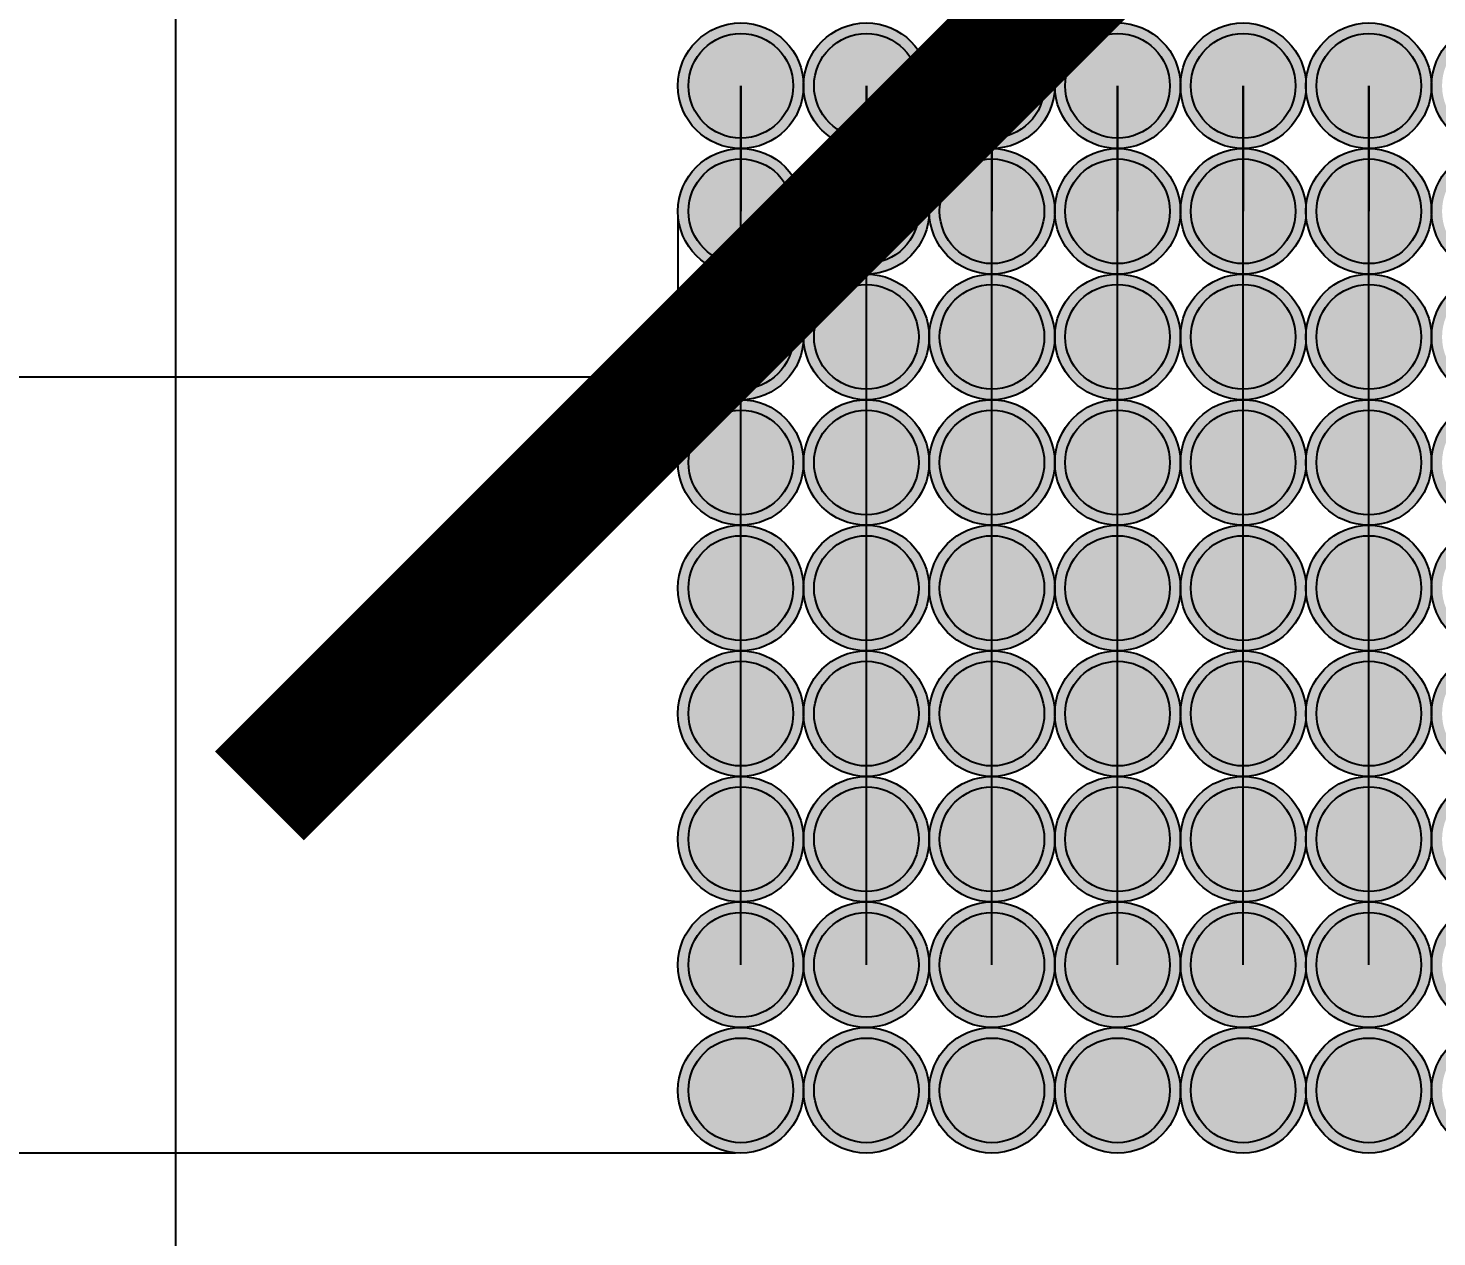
# Model space of a CAD drawing. Header units: inches. Extents: x -713 to 287, y -537 to 251.
# Drawn here: x -377.65 to -360.82, y -391.33 to -376.9 of the extents above; entities that cross this region are included whole.
import ezdxf

# ---------------------------------------------------------------- set-up
doc = ezdxf.new("R2010")
doc.units = ezdxf.units.IN
doc.header["$MEASUREMENT"] = 0
doc.styles.get("Standard").update_dxf_attribs({"font": 'arial.ttf'})
doc.dimstyles.get("Standard").update_dxf_attribs({"dimtxt": 25, "dimasz": 10, "dimexe": 0.18, "dimexo": 0.0625, "dimgap": 0.09, "dimtad": 0, "dimdec": 0, "dimzin": 0, "dimdsep": 46, "dimtxsty": 'Standard', "dimblk": 'ARCHTICK', "dimcen": 10, "dimadec": 0, "dimazin": 0, "dimtfac": 1, "dimtdec": 0, "dimtofl": 0, "dimtmove": 0, "dimatfit": 3, "dimldrblk": 'ARCHTICK', "dimfxl": 1, "dimtolj": 1, "dimtzin": 0, "dimarcsym": 0})

# ---------------------------------------------------------------- blocks, each defined once
blk = doc.blocks.new('_ArchTick')
at = {"color": 0, "linetype": 'ByBlock', "const_width": 0.15}
blk.add_lwpolyline([(-0.5, -0.5), (0.5, 0.5)], dxfattribs=at)
blk = doc.blocks.new('*D29')
at = {"color": 0, "linetype": 'Continuous', "lineweight": -2}
for p, q in [((-369.198, -390.333), (-391.818, -390.333)), ((-391.638, -390.333), (-391.638, -392.333)), ((-369.198, -392.333), (-391.818, -392.333)), ((-391.638, -392.333), (-391.638, -402.333))]:
    blk.add_line(p, q, dxfattribs=at)
at = {"layer": 'Defpoints', "color": 0, "linetype": 'Continuous'}
for p in [(-369.135, -390.333), (-391.638, -392.333), (-369.135, -392.333)]:
    blk.add_point(p, dxfattribs=at)
at = {"color": 0, "linetype": 'Continuous', "lineweight": -2, "xscale": 10, "yscale": 10, "zscale": 10}
for p, rotation in [((-391.638, -390.333), 90), ((-391.638, -392.333), 270)]:
    blk.add_blockref('_ArchTick', p, dxfattribs=dict(at, rotation=rotation))
at = {"color": 0, "linetype": 'Continuous', "insert": (-391.638, -410.702), "char_height": 25, "attachment_point": 5, "rotation": 90}
blk.add_mtext('\\A1;2', dxfattribs=at)
blk = doc.blocks.new('*D32')
at = {"color": 0, "linetype": 'Continuous', "lineweight": -2}
for p, q in [((-541.885, -366.645), (-541.885, -381.246)), ((-369.885, -379.145), (-369.885, -381.246)), ((-541.885, -381.066), (-482.288, -381.066)), ((-369.885, -381.066), (-429.482, -381.066))]:
    blk.add_line(p, q, dxfattribs=at)
at = {"layer": 'Defpoints', "color": 0, "linetype": 'Continuous'}
for p in [(-541.885, -366.583), (-369.885, -379.083), (-541.885, -381.066)]:
    blk.add_point(p, dxfattribs=at)
at = {"color": 0, "linetype": 'Continuous', "lineweight": -2, "xscale": 10, "yscale": 10, "zscale": 10, "rotation": 180}
blk.add_blockref('_ArchTick', (-541.885, -381.066), dxfattribs=at)
at = {"color": 0, "linetype": 'Continuous', "lineweight": -2, "xscale": 10, "yscale": 10, "zscale": 10}
blk.add_blockref('_ArchTick', (-369.885, -381.066), dxfattribs=at)
at = {"color": 0, "linetype": 'Continuous', "insert": (-455.885, -381.066), "char_height": 25, "attachment_point": 5}
blk.add_mtext('\\A1;172', dxfattribs=at)

msp = doc.modelspace()

# ---------------------------------------------------------------- hatches: boundary and pattern name
at = {"linetype": 'Continuous'}
h = msp.add_hatch(color=256, dxfattribs=at)
h.set_gradient(color1=(6, 123, 249), one_color=1, tint=1)
h.paths.add_polyline_path([(-369.885, -377.583, 1), (-368.385, -377.583, 1)])
h.paths.add_polyline_path([(-368.51, -377.583, -1), (-369.76, -377.583, -1)], flags=16)
h = msp.add_hatch(color=256, dxfattribs=at)
h.set_gradient(color1=(247, 100, 8), one_color=1, tint=1)
h.paths.add_polyline_path([(-368.51, -377.583, 1), (-369.76, -377.583, 1)])
h = msp.add_hatch(color=256, dxfattribs=at)
h.set_gradient(color1=(6, 123, 249), one_color=1, tint=1)
h.paths.add_polyline_path([(-368.385, -377.583, 1), (-366.885, -377.583, 1)])
h.paths.add_polyline_path([(-367.01, -377.583, -1), (-368.26, -377.583, -1)], flags=16)
h = msp.add_hatch(color=256, dxfattribs=at)
h.set_gradient(color1=(247, 100, 8), one_color=1, tint=1)
h.paths.add_polyline_path([(-367.01, -377.583, 1), (-368.26, -377.583, 1)])
h = msp.add_hatch(color=256, dxfattribs=at)
h.set_gradient(color1=(6, 123, 249), one_color=1, tint=1)
h.paths.add_polyline_path([(-366.885, -377.583, 1), (-365.385, -377.583, 1)])
h.paths.add_polyline_path([(-365.51, -377.583, -1), (-366.76, -377.583, -1)], flags=16)
h = msp.add_hatch(color=256, dxfattribs=at)
h.set_gradient(color1=(247, 100, 8), one_color=1, tint=1)
h.paths.add_polyline_path([(-365.51, -377.583, 1), (-366.76, -377.583, 1)])
h = msp.add_hatch(color=256, dxfattribs=at)
h.set_gradient(color1=(6, 123, 249), one_color=1, tint=1)
h.paths.add_polyline_path([(-365.385, -377.583, 1), (-363.885, -377.583, 1)])
h.paths.add_polyline_path([(-364.01, -377.583, -1), (-365.26, -377.583, -1)], flags=16)
h = msp.add_hatch(color=256, dxfattribs=at)
h.set_gradient(color1=(247, 100, 8), one_color=1, tint=1)
h.paths.add_polyline_path([(-364.01, -377.583, 1), (-365.26, -377.583, 1)])
h = msp.add_hatch(color=256, dxfattribs=at)
h.set_gradient(color1=(6, 123, 249), one_color=1, tint=1)
h.paths.add_polyline_path([(-363.885, -377.583, 1), (-362.385, -377.583, 1)])
h.paths.add_polyline_path([(-362.51, -377.583, -1), (-363.76, -377.583, -1)], flags=16)
h = msp.add_hatch(color=256, dxfattribs=at)
h.set_gradient(color1=(247, 100, 8), one_color=1, tint=1)
h.paths.add_polyline_path([(-362.51, -377.583, 1), (-363.76, -377.583, 1)])
h = msp.add_hatch(color=256, dxfattribs=at)
h.set_gradient(color1=(6, 123, 249), one_color=1, tint=1)
h.paths.add_polyline_path([(-362.385, -377.583, 1), (-360.885, -377.583, 1)])
h.paths.add_polyline_path([(-361.01, -377.583, -1), (-362.26, -377.583, -1)], flags=16)
h = msp.add_hatch(color=256, dxfattribs=at)
h.set_gradient(color1=(247, 100, 8), one_color=1, tint=1)
h.paths.add_polyline_path([(-361.01, -377.583, 1), (-362.26, -377.583, 1)])
h = msp.add_hatch(color=256, dxfattribs=at)
h.set_gradient(color1=(6, 123, 249), one_color=1, tint=1)
h.paths.add_polyline_path([(-360.885, -377.583, 1), (-359.385, -377.583, 1)])
h.paths.add_polyline_path([(-359.51, -377.583, -1), (-360.76, -377.583, -1)], flags=16)
h = msp.add_hatch(color=256, dxfattribs=at)
h.set_gradient(color1=(6, 123, 249), one_color=1, tint=1)
h.paths.add_polyline_path([(-369.885, -379.083, 1), (-368.385, -379.083, 1)])
h.paths.add_polyline_path([(-368.51, -379.083, -1), (-369.76, -379.083, -1)], flags=16)
h = msp.add_hatch(color=256, dxfattribs=at)
h.set_gradient(color1=(6, 123, 249), one_color=1, tint=1)
h.paths.add_polyline_path([(-368.385, -379.083, 1), (-366.885, -379.083, 1)])
h.paths.add_polyline_path([(-367.01, -379.083, -1), (-368.26, -379.083, -1)], flags=16)
h = msp.add_hatch(color=256, dxfattribs=at)
h.set_gradient(color1=(6, 123, 249), one_color=1, tint=1)
h.paths.add_polyline_path([(-366.885, -379.083, 1), (-365.385, -379.083, 1)])
h.paths.add_polyline_path([(-365.51, -379.083, -1), (-366.76, -379.083, -1)], flags=16)
h = msp.add_hatch(color=256, dxfattribs=at)
h.set_gradient(color1=(6, 123, 249), one_color=1, tint=1)
h.paths.add_polyline_path([(-365.385, -379.083, 1), (-363.885, -379.083, 1)])
h.paths.add_polyline_path([(-364.01, -379.083, -1), (-365.26, -379.083, -1)], flags=16)
h = msp.add_hatch(color=256, dxfattribs=at)
h.set_gradient(color1=(6, 123, 249), one_color=1, tint=1)
h.paths.add_polyline_path([(-363.885, -379.083, 1), (-362.385, -379.083, 1)])
h.paths.add_polyline_path([(-362.51, -379.083, -1), (-363.76, -379.083, -1)], flags=16)
h = msp.add_hatch(color=256, dxfattribs=at)
h.set_gradient(color1=(6, 123, 249), one_color=1, tint=1)
h.paths.add_polyline_path([(-362.385, -379.083, 1), (-360.885, -379.083, 1)])
h.paths.add_polyline_path([(-361.01, -379.083, -1), (-362.26, -379.083, -1)], flags=16)
h = msp.add_hatch(color=256, dxfattribs=at)
h.set_gradient(color1=(6, 123, 249), one_color=1, tint=1)
h.paths.add_polyline_path([(-360.885, -379.083, 1), (-359.385, -379.083, 1)])
h.paths.add_polyline_path([(-359.51, -379.083, -1), (-360.76, -379.083, -1)], flags=16)
h = msp.add_hatch(color=256, dxfattribs=at)
h.set_gradient(color1=(247, 100, 8), one_color=1, tint=1)
h.paths.add_polyline_path([(-368.51, -379.083, 1), (-369.76, -379.083, 1)])
h = msp.add_hatch(color=256, dxfattribs=at)
h.set_gradient(color1=(247, 100, 8), one_color=1, tint=1)
h.paths.add_polyline_path([(-367.01, -379.083, 1), (-368.26, -379.083, 1)])
h = msp.add_hatch(color=256, dxfattribs=at)
h.set_gradient(color1=(247, 100, 8), one_color=1, tint=1)
h.paths.add_polyline_path([(-365.51, -379.083, 1), (-366.76, -379.083, 1)])
h = msp.add_hatch(color=256, dxfattribs=at)
h.set_gradient(color1=(247, 100, 8), one_color=1, tint=1)
h.paths.add_polyline_path([(-364.01, -379.083, 1), (-365.26, -379.083, 1)])
h = msp.add_hatch(color=256, dxfattribs=at)
h.set_gradient(color1=(247, 100, 8), one_color=1, tint=1)
h.paths.add_polyline_path([(-362.51, -379.083, 1), (-363.76, -379.083, 1)])
h = msp.add_hatch(color=256, dxfattribs=at)
h.set_gradient(color1=(247, 100, 8), one_color=1, tint=1)
h.paths.add_polyline_path([(-361.01, -379.083, 1), (-362.26, -379.083, 1)])
h = msp.add_hatch(color=256, dxfattribs=at)
h.set_gradient(color1=(6, 123, 249), one_color=1, tint=1)
h.paths.add_polyline_path([(-369.885, -380.583, 1), (-368.385, -380.583, 1)])
h.paths.add_polyline_path([(-368.51, -380.583, -1), (-369.76, -380.583, -1)], flags=16)
h = msp.add_hatch(color=256, dxfattribs=at)
h.set_gradient(color1=(6, 123, 249), one_color=1, tint=1)
h.paths.add_polyline_path([(-368.385, -380.583, 1), (-366.885, -380.583, 1)])
h.paths.add_polyline_path([(-367.01, -380.583, -1), (-368.26, -380.583, -1)], flags=16)
h = msp.add_hatch(color=256, dxfattribs=at)
h.set_gradient(color1=(6, 123, 249), one_color=1, tint=1)
h.paths.add_polyline_path([(-366.885, -380.583, 1), (-365.385, -380.583, 1)])
h.paths.add_polyline_path([(-365.51, -380.583, -1), (-366.76, -380.583, -1)], flags=16)
h = msp.add_hatch(color=256, dxfattribs=at)
h.set_gradient(color1=(6, 123, 249), one_color=1, tint=1)
h.paths.add_polyline_path([(-365.385, -380.583, 1), (-363.885, -380.583, 1)])
h.paths.add_polyline_path([(-364.01, -380.583, -1), (-365.26, -380.583, -1)], flags=16)
h = msp.add_hatch(color=256, dxfattribs=at)
h.set_gradient(color1=(6, 123, 249), one_color=1, tint=1)
h.paths.add_polyline_path([(-363.885, -380.583, 1), (-362.385, -380.583, 1)])
h.paths.add_polyline_path([(-362.51, -380.583, -1), (-363.76, -380.583, -1)], flags=16)
h = msp.add_hatch(color=256, dxfattribs=at)
h.set_gradient(color1=(6, 123, 249), one_color=1, tint=1)
h.paths.add_polyline_path([(-362.385, -380.583, 1), (-360.885, -380.583, 1)])
h.paths.add_polyline_path([(-361.01, -380.583, -1), (-362.26, -380.583, -1)], flags=16)
h = msp.add_hatch(color=256, dxfattribs=at)
h.set_gradient(color1=(6, 123, 249), one_color=1, tint=1)
h.paths.add_polyline_path([(-360.885, -380.583, 1), (-359.385, -380.583, 1)])
h.paths.add_polyline_path([(-359.51, -380.583, -1), (-360.76, -380.583, -1)], flags=16)
h = msp.add_hatch(color=256, dxfattribs=at)
h.set_gradient(color1=(247, 100, 8), one_color=1, tint=1)
h.paths.add_polyline_path([(-368.51, -380.583, 1), (-369.76, -380.583, 1)])
h = msp.add_hatch(color=256, dxfattribs=at)
h.set_gradient(color1=(247, 100, 8), one_color=1, tint=1)
h.paths.add_polyline_path([(-367.01, -380.583, 1), (-368.26, -380.583, 1)])
h = msp.add_hatch(color=256, dxfattribs=at)
h.set_gradient(color1=(247, 100, 8), one_color=1, tint=1)
h.paths.add_polyline_path([(-365.51, -380.583, 1), (-366.76, -380.583, 1)])
h = msp.add_hatch(color=256, dxfattribs=at)
h.set_gradient(color1=(247, 100, 8), one_color=1, tint=1)
h.paths.add_polyline_path([(-364.01, -380.583, 1), (-365.26, -380.583, 1)])
h = msp.add_hatch(color=256, dxfattribs=at)
h.set_gradient(color1=(247, 100, 8), one_color=1, tint=1)
h.paths.add_polyline_path([(-362.51, -380.583, 1), (-363.76, -380.583, 1)])
h = msp.add_hatch(color=256, dxfattribs=at)
h.set_gradient(color1=(247, 100, 8), one_color=1, tint=1)
h.paths.add_polyline_path([(-361.01, -380.583, 1), (-362.26, -380.583, 1)])
h = msp.add_hatch(color=256, dxfattribs=at)
h.set_gradient(color1=(6, 123, 249), one_color=1, tint=1)
h.paths.add_polyline_path([(-369.885, -382.083, 1), (-368.385, -382.083, 1)])
h.paths.add_polyline_path([(-368.51, -382.083, -1), (-369.76, -382.083, -1)], flags=16)
h = msp.add_hatch(color=256, dxfattribs=at)
h.set_gradient(color1=(6, 123, 249), one_color=1, tint=1)
h.paths.add_polyline_path([(-368.385, -382.083, 1), (-366.885, -382.083, 1)])
h.paths.add_polyline_path([(-367.01, -382.083, -1), (-368.26, -382.083, -1)], flags=16)
h = msp.add_hatch(color=256, dxfattribs=at)
h.set_gradient(color1=(6, 123, 249), one_color=1, tint=1)
h.paths.add_polyline_path([(-366.885, -382.083, 1), (-365.385, -382.083, 1)])
h.paths.add_polyline_path([(-365.51, -382.083, -1), (-366.76, -382.083, -1)], flags=16)
h = msp.add_hatch(color=256, dxfattribs=at)
h.set_gradient(color1=(6, 123, 249), one_color=1, tint=1)
h.paths.add_polyline_path([(-365.385, -382.083, 1), (-363.885, -382.083, 1)])
h.paths.add_polyline_path([(-364.01, -382.083, -1), (-365.26, -382.083, -1)], flags=16)
h = msp.add_hatch(color=256, dxfattribs=at)
h.set_gradient(color1=(6, 123, 249), one_color=1, tint=1)
h.paths.add_polyline_path([(-363.885, -382.083, 1), (-362.385, -382.083, 1)])
h.paths.add_polyline_path([(-362.51, -382.083, -1), (-363.76, -382.083, -1)], flags=16)
h = msp.add_hatch(color=256, dxfattribs=at)
h.set_gradient(color1=(6, 123, 249), one_color=1, tint=1)
h.paths.add_polyline_path([(-362.385, -382.083, 1), (-360.885, -382.083, 1)])
h.paths.add_polyline_path([(-361.01, -382.083, -1), (-362.26, -382.083, -1)], flags=16)
h = msp.add_hatch(color=256, dxfattribs=at)
h.set_gradient(color1=(6, 123, 249), one_color=1, tint=1)
h.paths.add_polyline_path([(-360.885, -382.083, 1), (-359.385, -382.083, 1)])
h.paths.add_polyline_path([(-359.51, -382.083, -1), (-360.76, -382.083, -1)], flags=16)
h = msp.add_hatch(color=256, dxfattribs=at)
h.set_gradient(color1=(247, 100, 8), one_color=1, tint=1)
h.paths.add_polyline_path([(-368.51, -382.083, 1), (-369.76, -382.083, 1)])
h = msp.add_hatch(color=256, dxfattribs=at)
h.set_gradient(color1=(247, 100, 8), one_color=1, tint=1)
h.paths.add_polyline_path([(-367.01, -382.083, 1), (-368.26, -382.083, 1)])
h = msp.add_hatch(color=256, dxfattribs=at)
h.set_gradient(color1=(247, 100, 8), one_color=1, tint=1)
h.paths.add_polyline_path([(-365.51, -382.083, 1), (-366.76, -382.083, 1)])
h = msp.add_hatch(color=256, dxfattribs=at)
h.set_gradient(color1=(247, 100, 8), one_color=1, tint=1)
h.paths.add_polyline_path([(-364.01, -382.083, 1), (-365.26, -382.083, 1)])
h = msp.add_hatch(color=256, dxfattribs=at)
h.set_gradient(color1=(247, 100, 8), one_color=1, tint=1)
h.paths.add_polyline_path([(-362.51, -382.083, 1), (-363.76, -382.083, 1)])
h = msp.add_hatch(color=256, dxfattribs=at)
h.set_gradient(color1=(247, 100, 8), one_color=1, tint=1)
h.paths.add_polyline_path([(-361.01, -382.083, 1), (-362.26, -382.083, 1)])
h = msp.add_hatch(color=256, dxfattribs=at)
h.set_gradient(color1=(6, 123, 249), one_color=1, tint=1)
h.paths.add_polyline_path([(-369.885, -383.583, 1), (-368.385, -383.583, 1)])
h.paths.add_polyline_path([(-368.51, -383.583, -1), (-369.76, -383.583, -1)], flags=16)
h = msp.add_hatch(color=256, dxfattribs=at)
h.set_gradient(color1=(6, 123, 249), one_color=1, tint=1)
h.paths.add_polyline_path([(-368.385, -383.583, 1), (-366.885, -383.583, 1)])
h.paths.add_polyline_path([(-367.01, -383.583, -1), (-368.26, -383.583, -1)], flags=16)
h = msp.add_hatch(color=256, dxfattribs=at)
h.set_gradient(color1=(6, 123, 249), one_color=1, tint=1)
h.paths.add_polyline_path([(-366.885, -383.583, 1), (-365.385, -383.583, 1)])
h.paths.add_polyline_path([(-365.51, -383.583, -1), (-366.76, -383.583, -1)], flags=16)
h = msp.add_hatch(color=256, dxfattribs=at)
h.set_gradient(color1=(6, 123, 249), one_color=1, tint=1)
h.paths.add_polyline_path([(-365.385, -383.583, 1), (-363.885, -383.583, 1)])
h.paths.add_polyline_path([(-364.01, -383.583, -1), (-365.26, -383.583, -1)], flags=16)
h = msp.add_hatch(color=256, dxfattribs=at)
h.set_gradient(color1=(6, 123, 249), one_color=1, tint=1)
h.paths.add_polyline_path([(-363.885, -383.583, 1), (-362.385, -383.583, 1)])
h.paths.add_polyline_path([(-362.51, -383.583, -1), (-363.76, -383.583, -1)], flags=16)
h = msp.add_hatch(color=256, dxfattribs=at)
h.set_gradient(color1=(6, 123, 249), one_color=1, tint=1)
h.paths.add_polyline_path([(-362.385, -383.583, 1), (-360.885, -383.583, 1)])
h.paths.add_polyline_path([(-361.01, -383.583, -1), (-362.26, -383.583, -1)], flags=16)
h = msp.add_hatch(color=256, dxfattribs=at)
h.set_gradient(color1=(6, 123, 249), one_color=1, tint=1)
h.paths.add_polyline_path([(-360.885, -383.583, 1), (-359.385, -383.583, 1)])
h.paths.add_polyline_path([(-359.51, -383.583, -1), (-360.76, -383.583, -1)], flags=16)
h = msp.add_hatch(color=256, dxfattribs=at)
h.set_gradient(color1=(247, 100, 8), one_color=1, tint=1)
h.paths.add_polyline_path([(-368.51, -383.583, 1), (-369.76, -383.583, 1)])
h = msp.add_hatch(color=256, dxfattribs=at)
h.set_gradient(color1=(247, 100, 8), one_color=1, tint=1)
h.paths.add_polyline_path([(-367.01, -383.583, 1), (-368.26, -383.583, 1)])
h = msp.add_hatch(color=256, dxfattribs=at)
h.set_gradient(color1=(247, 100, 8), one_color=1, tint=1)
h.paths.add_polyline_path([(-365.51, -383.583, 1), (-366.76, -383.583, 1)])
h = msp.add_hatch(color=256, dxfattribs=at)
h.set_gradient(color1=(247, 100, 8), one_color=1, tint=1)
h.paths.add_polyline_path([(-364.01, -383.583, 1), (-365.26, -383.583, 1)])
h = msp.add_hatch(color=256, dxfattribs=at)
h.set_gradient(color1=(247, 100, 8), one_color=1, tint=1)
h.paths.add_polyline_path([(-362.51, -383.583, 1), (-363.76, -383.583, 1)])
h = msp.add_hatch(color=256, dxfattribs=at)
h.set_gradient(color1=(247, 100, 8), one_color=1, tint=1)
h.paths.add_polyline_path([(-361.01, -383.583, 1), (-362.26, -383.583, 1)])
h = msp.add_hatch(color=256, dxfattribs=at)
h.set_gradient(color1=(6, 123, 249), one_color=1, tint=1)
h.paths.add_polyline_path([(-369.885, -385.083, 1), (-368.385, -385.083, 1)])
h.paths.add_polyline_path([(-368.51, -385.083, -1), (-369.76, -385.083, -1)], flags=16)
h = msp.add_hatch(color=256, dxfattribs=at)
h.set_gradient(color1=(6, 123, 249), one_color=1, tint=1)
h.paths.add_polyline_path([(-368.385, -385.083, 1), (-366.885, -385.083, 1)])
h.paths.add_polyline_path([(-367.01, -385.083, -1), (-368.26, -385.083, -1)], flags=16)
h = msp.add_hatch(color=256, dxfattribs=at)
h.set_gradient(color1=(6, 123, 249), one_color=1, tint=1)
h.paths.add_polyline_path([(-366.885, -385.083, 1), (-365.385, -385.083, 1)])
h.paths.add_polyline_path([(-365.51, -385.083, -1), (-366.76, -385.083, -1)], flags=16)
h = msp.add_hatch(color=256, dxfattribs=at)
h.set_gradient(color1=(6, 123, 249), one_color=1, tint=1)
h.paths.add_polyline_path([(-365.385, -385.083, 1), (-363.885, -385.083, 1)])
h.paths.add_polyline_path([(-364.01, -385.083, -1), (-365.26, -385.083, -1)], flags=16)
h = msp.add_hatch(color=256, dxfattribs=at)
h.set_gradient(color1=(6, 123, 249), one_color=1, tint=1)
h.paths.add_polyline_path([(-363.885, -385.083, 1), (-362.385, -385.083, 1)])
h.paths.add_polyline_path([(-362.51, -385.083, -1), (-363.76, -385.083, -1)], flags=16)
h = msp.add_hatch(color=256, dxfattribs=at)
h.set_gradient(color1=(6, 123, 249), one_color=1, tint=1)
h.paths.add_polyline_path([(-362.385, -385.083, 1), (-360.885, -385.083, 1)])
h.paths.add_polyline_path([(-361.01, -385.083, -1), (-362.26, -385.083, -1)], flags=16)
h = msp.add_hatch(color=256, dxfattribs=at)
h.set_gradient(color1=(6, 123, 249), one_color=1, tint=1)
h.paths.add_polyline_path([(-360.885, -385.083, 1), (-359.385, -385.083, 1)])
h.paths.add_polyline_path([(-359.51, -385.083, -1), (-360.76, -385.083, -1)], flags=16)
h = msp.add_hatch(color=256, dxfattribs=at)
h.set_gradient(color1=(247, 100, 8), one_color=1, tint=1)
h.paths.add_polyline_path([(-368.51, -385.083, 1), (-369.76, -385.083, 1)])
h = msp.add_hatch(color=256, dxfattribs=at)
h.set_gradient(color1=(247, 100, 8), one_color=1, tint=1)
h.paths.add_polyline_path([(-367.01, -385.083, 1), (-368.26, -385.083, 1)])
h = msp.add_hatch(color=256, dxfattribs=at)
h.set_gradient(color1=(247, 100, 8), one_color=1, tint=1)
h.paths.add_polyline_path([(-365.51, -385.083, 1), (-366.76, -385.083, 1)])
h = msp.add_hatch(color=256, dxfattribs=at)
h.set_gradient(color1=(247, 100, 8), one_color=1, tint=1)
h.paths.add_polyline_path([(-364.01, -385.083, 1), (-365.26, -385.083, 1)])
h = msp.add_hatch(color=256, dxfattribs=at)
h.set_gradient(color1=(247, 100, 8), one_color=1, tint=1)
h.paths.add_polyline_path([(-362.51, -385.083, 1), (-363.76, -385.083, 1)])
h = msp.add_hatch(color=256, dxfattribs=at)
h.set_gradient(color1=(247, 100, 8), one_color=1, tint=1)
h.paths.add_polyline_path([(-361.01, -385.083, 1), (-362.26, -385.083, 1)])
h = msp.add_hatch(color=256, dxfattribs=at)
h.set_gradient(color1=(6, 123, 249), one_color=1, tint=1)
h.paths.add_polyline_path([(-369.885, -386.583, 1), (-368.385, -386.583, 1)])
h.paths.add_polyline_path([(-368.51, -386.583, -1), (-369.76, -386.583, -1)], flags=16)
h = msp.add_hatch(color=256, dxfattribs=at)
h.set_gradient(color1=(6, 123, 249), one_color=1, tint=1)
h.paths.add_polyline_path([(-368.385, -386.583, 1), (-366.885, -386.583, 1)])
h.paths.add_polyline_path([(-367.01, -386.583, -1), (-368.26, -386.583, -1)], flags=16)
h = msp.add_hatch(color=256, dxfattribs=at)
h.set_gradient(color1=(6, 123, 249), one_color=1, tint=1)
h.paths.add_polyline_path([(-366.885, -386.583, 1), (-365.385, -386.583, 1)])
h.paths.add_polyline_path([(-365.51, -386.583, -1), (-366.76, -386.583, -1)], flags=16)
h = msp.add_hatch(color=256, dxfattribs=at)
h.set_gradient(color1=(6, 123, 249), one_color=1, tint=1)
h.paths.add_polyline_path([(-365.385, -386.583, 1), (-363.885, -386.583, 1)])
h.paths.add_polyline_path([(-364.01, -386.583, -1), (-365.26, -386.583, -1)], flags=16)
h = msp.add_hatch(color=256, dxfattribs=at)
h.set_gradient(color1=(6, 123, 249), one_color=1, tint=1)
h.paths.add_polyline_path([(-363.885, -386.583, 1), (-362.385, -386.583, 1)])
h.paths.add_polyline_path([(-362.51, -386.583, -1), (-363.76, -386.583, -1)], flags=16)
h = msp.add_hatch(color=256, dxfattribs=at)
h.set_gradient(color1=(6, 123, 249), one_color=1, tint=1)
h.paths.add_polyline_path([(-362.385, -386.583, 1), (-360.885, -386.583, 1)])
h.paths.add_polyline_path([(-361.01, -386.583, -1), (-362.26, -386.583, -1)], flags=16)
h = msp.add_hatch(color=256, dxfattribs=at)
h.set_gradient(color1=(6, 123, 249), one_color=1, tint=1)
h.paths.add_polyline_path([(-360.885, -386.583, 1), (-359.385, -386.583, 1)])
h.paths.add_polyline_path([(-359.51, -386.583, -1), (-360.76, -386.583, -1)], flags=16)
h = msp.add_hatch(color=256, dxfattribs=at)
h.set_gradient(color1=(247, 100, 8), one_color=1, tint=1)
h.paths.add_polyline_path([(-368.51, -386.583, 1), (-369.76, -386.583, 1)])
h = msp.add_hatch(color=256, dxfattribs=at)
h.set_gradient(color1=(247, 100, 8), one_color=1, tint=1)
h.paths.add_polyline_path([(-367.01, -386.583, 1), (-368.26, -386.583, 1)])
h = msp.add_hatch(color=256, dxfattribs=at)
h.set_gradient(color1=(247, 100, 8), one_color=1, tint=1)
h.paths.add_polyline_path([(-365.51, -386.583, 1), (-366.76, -386.583, 1)])
h = msp.add_hatch(color=256, dxfattribs=at)
h.set_gradient(color1=(247, 100, 8), one_color=1, tint=1)
h.paths.add_polyline_path([(-364.01, -386.583, 1), (-365.26, -386.583, 1)])
h = msp.add_hatch(color=256, dxfattribs=at)
h.set_gradient(color1=(247, 100, 8), one_color=1, tint=1)
h.paths.add_polyline_path([(-362.51, -386.583, 1), (-363.76, -386.583, 1)])
h = msp.add_hatch(color=256, dxfattribs=at)
h.set_gradient(color1=(247, 100, 8), one_color=1, tint=1)
h.paths.add_polyline_path([(-361.01, -386.583, 1), (-362.26, -386.583, 1)])
h = msp.add_hatch(color=256, dxfattribs=at)
h.set_gradient(color1=(6, 123, 249), one_color=1, tint=1)
h.paths.add_polyline_path([(-369.885, -388.083, 1), (-368.385, -388.083, 1)])
h.paths.add_polyline_path([(-368.51, -388.083, -1), (-369.76, -388.083, -1)], flags=16)
h = msp.add_hatch(color=256, dxfattribs=at)
h.set_gradient(color1=(6, 123, 249), one_color=1, tint=1)
h.paths.add_polyline_path([(-368.385, -388.083, 1), (-366.885, -388.083, 1)])
h.paths.add_polyline_path([(-367.01, -388.083, -1), (-368.26, -388.083, -1)], flags=16)
h = msp.add_hatch(color=256, dxfattribs=at)
h.set_gradient(color1=(6, 123, 249), one_color=1, tint=1)
h.paths.add_polyline_path([(-366.885, -388.083, 1), (-365.385, -388.083, 1)])
h.paths.add_polyline_path([(-365.51, -388.083, -1), (-366.76, -388.083, -1)], flags=16)
h = msp.add_hatch(color=256, dxfattribs=at)
h.set_gradient(color1=(6, 123, 249), one_color=1, tint=1)
h.paths.add_polyline_path([(-365.385, -388.083, 1), (-363.885, -388.083, 1)])
h.paths.add_polyline_path([(-364.01, -388.083, -1), (-365.26, -388.083, -1)], flags=16)
h = msp.add_hatch(color=256, dxfattribs=at)
h.set_gradient(color1=(6, 123, 249), one_color=1, tint=1)
h.paths.add_polyline_path([(-363.885, -388.083, 1), (-362.385, -388.083, 1)])
h.paths.add_polyline_path([(-362.51, -388.083, -1), (-363.76, -388.083, -1)], flags=16)
h = msp.add_hatch(color=256, dxfattribs=at)
h.set_gradient(color1=(6, 123, 249), one_color=1, tint=1)
h.paths.add_polyline_path([(-362.385, -388.083, 1), (-360.885, -388.083, 1)])
h.paths.add_polyline_path([(-361.01, -388.083, -1), (-362.26, -388.083, -1)], flags=16)
h = msp.add_hatch(color=256, dxfattribs=at)
h.set_gradient(color1=(6, 123, 249), one_color=1, tint=1)
h.paths.add_polyline_path([(-360.885, -388.083, 1), (-359.385, -388.083, 1)])
h.paths.add_polyline_path([(-359.51, -388.083, -1), (-360.76, -388.083, -1)], flags=16)
h = msp.add_hatch(color=256, dxfattribs=at)
h.set_gradient(color1=(247, 100, 8), one_color=1, tint=1)
h.paths.add_polyline_path([(-368.51, -388.083, 1), (-369.76, -388.083, 1)])
h = msp.add_hatch(color=256, dxfattribs=at)
h.set_gradient(color1=(247, 100, 8), one_color=1, tint=1)
h.paths.add_polyline_path([(-367.01, -388.083, 1), (-368.26, -388.083, 1)])
h = msp.add_hatch(color=256, dxfattribs=at)
h.set_gradient(color1=(247, 100, 8), one_color=1, tint=1)
h.paths.add_polyline_path([(-365.51, -388.083, 1), (-366.76, -388.083, 1)])
h = msp.add_hatch(color=256, dxfattribs=at)
h.set_gradient(color1=(247, 100, 8), one_color=1, tint=1)
h.paths.add_polyline_path([(-364.01, -388.083, 1), (-365.26, -388.083, 1)])
h = msp.add_hatch(color=256, dxfattribs=at)
h.set_gradient(color1=(247, 100, 8), one_color=1, tint=1)
h.paths.add_polyline_path([(-362.51, -388.083, 1), (-363.76, -388.083, 1)])
h = msp.add_hatch(color=256, dxfattribs=at)
h.set_gradient(color1=(247, 100, 8), one_color=1, tint=1)
h.paths.add_polyline_path([(-361.01, -388.083, 1), (-362.26, -388.083, 1)])
h = msp.add_hatch(color=256, dxfattribs=at)
h.set_gradient(color1=(6, 123, 249), one_color=1, tint=1)
h.paths.add_polyline_path([(-369.885, -389.583, 1), (-368.385, -389.583, 1)])
h.paths.add_polyline_path([(-368.51, -389.583, -1), (-369.76, -389.583, -1)], flags=16)
h = msp.add_hatch(color=256, dxfattribs=at)
h.set_gradient(color1=(6, 123, 249), one_color=1, tint=1)
h.paths.add_polyline_path([(-368.385, -389.583, 1), (-366.885, -389.583, 1)])
h.paths.add_polyline_path([(-367.01, -389.583, -1), (-368.26, -389.583, -1)], flags=16)
h = msp.add_hatch(color=256, dxfattribs=at)
h.set_gradient(color1=(6, 123, 249), one_color=1, tint=1)
h.paths.add_polyline_path([(-366.885, -389.583, 1), (-365.385, -389.583, 1)])
h.paths.add_polyline_path([(-365.51, -389.583, -1), (-366.76, -389.583, -1)], flags=16)
h = msp.add_hatch(color=256, dxfattribs=at)
h.set_gradient(color1=(6, 123, 249), one_color=1, tint=1)
h.paths.add_polyline_path([(-365.385, -389.583, 1), (-363.885, -389.583, 1)])
h.paths.add_polyline_path([(-364.01, -389.583, -1), (-365.26, -389.583, -1)], flags=16)
h = msp.add_hatch(color=256, dxfattribs=at)
h.set_gradient(color1=(6, 123, 249), one_color=1, tint=1)
h.paths.add_polyline_path([(-363.885, -389.583, 1), (-362.385, -389.583, 1)])
h.paths.add_polyline_path([(-362.51, -389.583, -1), (-363.76, -389.583, -1)], flags=16)
h = msp.add_hatch(color=256, dxfattribs=at)
h.set_gradient(color1=(6, 123, 249), one_color=1, tint=1)
h.paths.add_polyline_path([(-362.385, -389.583, 1), (-360.885, -389.583, 1)])
h.paths.add_polyline_path([(-361.01, -389.583, -1), (-362.26, -389.583, -1)], flags=16)
h = msp.add_hatch(color=256, dxfattribs=at)
h.set_gradient(color1=(6, 123, 249), one_color=1, tint=1)
h.paths.add_polyline_path([(-360.885, -389.583, 1), (-359.385, -389.583, 1)])
h.paths.add_polyline_path([(-359.51, -389.583, -1), (-360.76, -389.583, -1)], flags=16)
h = msp.add_hatch(color=256, dxfattribs=at)
h.set_gradient(color1=(247, 100, 8), one_color=1, tint=1)
h.paths.add_polyline_path([(-368.51, -389.583, 1), (-369.76, -389.583, 1)])
h = msp.add_hatch(color=256, dxfattribs=at)
h.set_gradient(color1=(247, 100, 8), one_color=1, tint=1)
h.paths.add_polyline_path([(-367.01, -389.583, 1), (-368.26, -389.583, 1)])
h = msp.add_hatch(color=256, dxfattribs=at)
h.set_gradient(color1=(247, 100, 8), one_color=1, tint=1)
h.paths.add_polyline_path([(-365.51, -389.583, 1), (-366.76, -389.583, 1)])
h = msp.add_hatch(color=256, dxfattribs=at)
h.set_gradient(color1=(247, 100, 8), one_color=1, tint=1)
h.paths.add_polyline_path([(-364.01, -389.583, 1), (-365.26, -389.583, 1)])
h = msp.add_hatch(color=256, dxfattribs=at)
h.set_gradient(color1=(247, 100, 8), one_color=1, tint=1)
h.paths.add_polyline_path([(-362.51, -389.583, 1), (-363.76, -389.583, 1)])
h = msp.add_hatch(color=256, dxfattribs=at)
h.set_gradient(color1=(247, 100, 8), one_color=1, tint=1)
h.paths.add_polyline_path([(-361.01, -389.583, 1), (-362.26, -389.583, 1)])

# ---------------------------------------------------------------- linework, layer by layer
for p, q in [((-375.885, -291.333), (-375.885, -491.333)), ((-369.135, -379.083), (-369.135, -377.583)), ((-369.135, -377.583), (-369.135, -379.083)), ((-367.635, -379.083), (-367.635, -377.583)), ((-367.635, -377.583), (-367.635, -379.083)), ((-366.135, -379.083), (-366.135, -377.583)), ((-366.135, -377.583), (-366.135, -379.083)), ((-364.635, -379.083), (-364.635, -377.583)), ((-364.635, -377.583), (-364.635, -379.083)), ((-363.135, -379.083), (-363.135, -377.583)), ((-363.135, -377.583), (-363.135, -379.083)), ((-361.635, -379.083), (-361.635, -377.583)), ((-361.635, -377.583), (-361.635, -379.083)), ((-369.135, -380.583), (-369.135, -379.083)), ((-367.635, -380.583), (-367.635, -379.083)), ((-366.135, -380.583), (-366.135, -379.083)), ((-364.635, -380.583), (-364.635, -379.083)), ((-363.135, -380.583), (-363.135, -379.083)), ((-361.635, -380.583), (-361.635, -379.083)), ((-369.135, -382.083), (-369.135, -380.583)), ((-367.635, -382.083), (-367.635, -380.583)), ((-366.135, -382.083), (-366.135, -380.583)), ((-364.635, -382.083), (-364.635, -380.583)), ((-363.135, -382.083), (-363.135, -380.583)), ((-361.635, -382.083), (-361.635, -380.583)), ((-369.135, -383.583), (-369.135, -382.083)), ((-367.635, -383.583), (-367.635, -382.083)), ((-366.135, -383.583), (-366.135, -382.083)), ((-364.635, -383.583), (-364.635, -382.083)), ((-363.135, -383.583), (-363.135, -382.083)), ((-361.635, -383.583), (-361.635, -382.083)), ((-369.135, -385.083), (-369.135, -383.583)), ((-367.635, -385.083), (-367.635, -383.583)), ((-366.135, -385.083), (-366.135, -383.583)), ((-364.635, -385.083), (-364.635, -383.583)), ((-363.135, -385.083), (-363.135, -383.583)), ((-361.635, -385.083), (-361.635, -383.583)), ((-369.135, -386.583), (-369.135, -385.083)), ((-367.635, -386.583), (-367.635, -385.083)), ((-366.135, -386.583), (-366.135, -385.083)), ((-364.635, -386.583), (-364.635, -385.083)), ((-363.135, -386.583), (-363.135, -385.083)), ((-361.635, -386.583), (-361.635, -385.083)), ((-369.135, -388.083), (-369.135, -386.583)), ((-367.635, -388.083), (-367.635, -386.583)), ((-366.135, -388.083), (-366.135, -386.583)), ((-364.635, -388.083), (-364.635, -386.583)), ((-363.135, -388.083), (-363.135, -386.583)), ((-361.635, -388.083), (-361.635, -386.583))]:
    msp.add_line(p, q, dxfattribs=at)
for centre, radius in [((-369.135, -377.583), 0.75), ((-369.135, -377.583), 0.625), ((-367.635, -377.583), 0.75), ((-367.635, -377.583), 0.625), ((-366.135, -377.583), 0.75), ((-366.135, -377.583), 0.625), ((-364.635, -377.583), 0.75), ((-364.635, -377.583), 0.625), ((-363.135, -377.583), 0.75), ((-363.135, -377.583), 0.625), ((-361.635, -377.583), 0.75), ((-361.635, -377.583), 0.625), ((-360.135, -377.583), 0.75), ((-369.135, -379.083), 0.75), ((-367.635, -379.083), 0.75), ((-366.135, -379.083), 0.75), ((-364.635, -379.083), 0.75), ((-363.135, -379.083), 0.75), ((-361.635, -379.083), 0.75), ((-360.135, -379.083), 0.75), ((-369.135, -379.083), 0.625), ((-367.635, -379.083), 0.625), ((-366.135, -379.083), 0.625), ((-364.635, -379.083), 0.625), ((-363.135, -379.083), 0.625), ((-361.635, -379.083), 0.625), ((-369.135, -380.583), 0.75), ((-367.635, -380.583), 0.75), ((-366.135, -380.583), 0.75), ((-364.635, -380.583), 0.75), ((-363.135, -380.583), 0.75), ((-361.635, -380.583), 0.75), ((-360.135, -380.583), 0.75), ((-369.135, -380.583), 0.625), ((-367.635, -380.583), 0.625), ((-366.135, -380.583), 0.625), ((-364.635, -380.583), 0.625), ((-363.135, -380.583), 0.625), ((-361.635, -380.583), 0.625), ((-369.135, -382.083), 0.75), ((-367.635, -382.083), 0.75), ((-366.135, -382.083), 0.75), ((-364.635, -382.083), 0.75), ((-363.135, -382.083), 0.75), ((-361.635, -382.083), 0.75), ((-360.135, -382.083), 0.75), ((-369.135, -382.083), 0.625), ((-367.635, -382.083), 0.625), ((-366.135, -382.083), 0.625), ((-364.635, -382.083), 0.625), ((-363.135, -382.083), 0.625), ((-361.635, -382.083), 0.625), ((-369.135, -383.583), 0.75), ((-367.635, -383.583), 0.75), ((-366.135, -383.583), 0.75), ((-364.635, -383.583), 0.75), ((-363.135, -383.583), 0.75), ((-361.635, -383.583), 0.75), ((-360.135, -383.583), 0.75), ((-369.135, -383.583), 0.625), ((-367.635, -383.583), 0.625), ((-366.135, -383.583), 0.625), ((-364.635, -383.583), 0.625), ((-363.135, -383.583), 0.625), ((-361.635, -383.583), 0.625), ((-369.135, -385.083), 0.75), ((-367.635, -385.083), 0.75), ((-366.135, -385.083), 0.75), ((-364.635, -385.083), 0.75), ((-363.135, -385.083), 0.75), ((-361.635, -385.083), 0.75), ((-360.135, -385.083), 0.75), ((-369.135, -385.083), 0.625), ((-367.635, -385.083), 0.625), ((-366.135, -385.083), 0.625), ((-364.635, -385.083), 0.625), ((-363.135, -385.083), 0.625), ((-361.635, -385.083), 0.625), ((-369.135, -386.583), 0.75), ((-367.635, -386.583), 0.75), ((-366.135, -386.583), 0.75), ((-364.635, -386.583), 0.75), ((-363.135, -386.583), 0.75), ((-361.635, -386.583), 0.75), ((-360.135, -386.583), 0.75), ((-369.135, -386.583), 0.625), ((-367.635, -386.583), 0.625), ((-366.135, -386.583), 0.625), ((-364.635, -386.583), 0.625), ((-363.135, -386.583), 0.625), ((-361.635, -386.583), 0.625), ((-369.135, -388.083), 0.75), ((-367.635, -388.083), 0.75), ((-366.135, -388.083), 0.75), ((-364.635, -388.083), 0.75), ((-363.135, -388.083), 0.75), ((-361.635, -388.083), 0.75), ((-360.135, -388.083), 0.75), ((-369.135, -388.083), 0.625), ((-367.635, -388.083), 0.625), ((-366.135, -388.083), 0.625), ((-364.635, -388.083), 0.625), ((-363.135, -388.083), 0.625), ((-361.635, -388.083), 0.625), ((-369.135, -389.583), 0.75), ((-367.635, -389.583), 0.75), ((-366.135, -389.583), 0.75), ((-364.635, -389.583), 0.75), ((-363.135, -389.583), 0.75), ((-361.635, -389.583), 0.75), ((-360.135, -389.583), 0.75), ((-369.135, -389.583), 0.625), ((-367.635, -389.583), 0.625), ((-366.135, -389.583), 0.625), ((-364.635, -389.583), 0.625), ((-363.135, -389.583), 0.625), ((-361.635, -389.583), 0.625)]:
    msp.add_circle(centre, radius, dxfattribs=at)

# ---------------------------------------------------------------- dimensions: what is measured, and where the dimension line sits
dim = msp.add_linear_dim(base=(-541.885, -381.066), p1=(-369.885, -379.083), p2=(-541.885, -366.583), dimstyle='Standard', dxfattribs=at)
dim.commit()
dim.dimension.update_dxf_attribs({"geometry": '*D32', "text_midpoint": (-455.885, -381.066)})
dim = msp.add_linear_dim(base=(-391.638, -392.333), p1=(-369.135, -390.333), p2=(-369.135, -392.333), angle=90, dimstyle='Standard', dxfattribs=at)
dim.commit()
dim.dimension.update_dxf_attribs({"geometry": '*D29', "text_midpoint": (-391.638, -410.702)})

doc.saveas('drawing.dxf')
